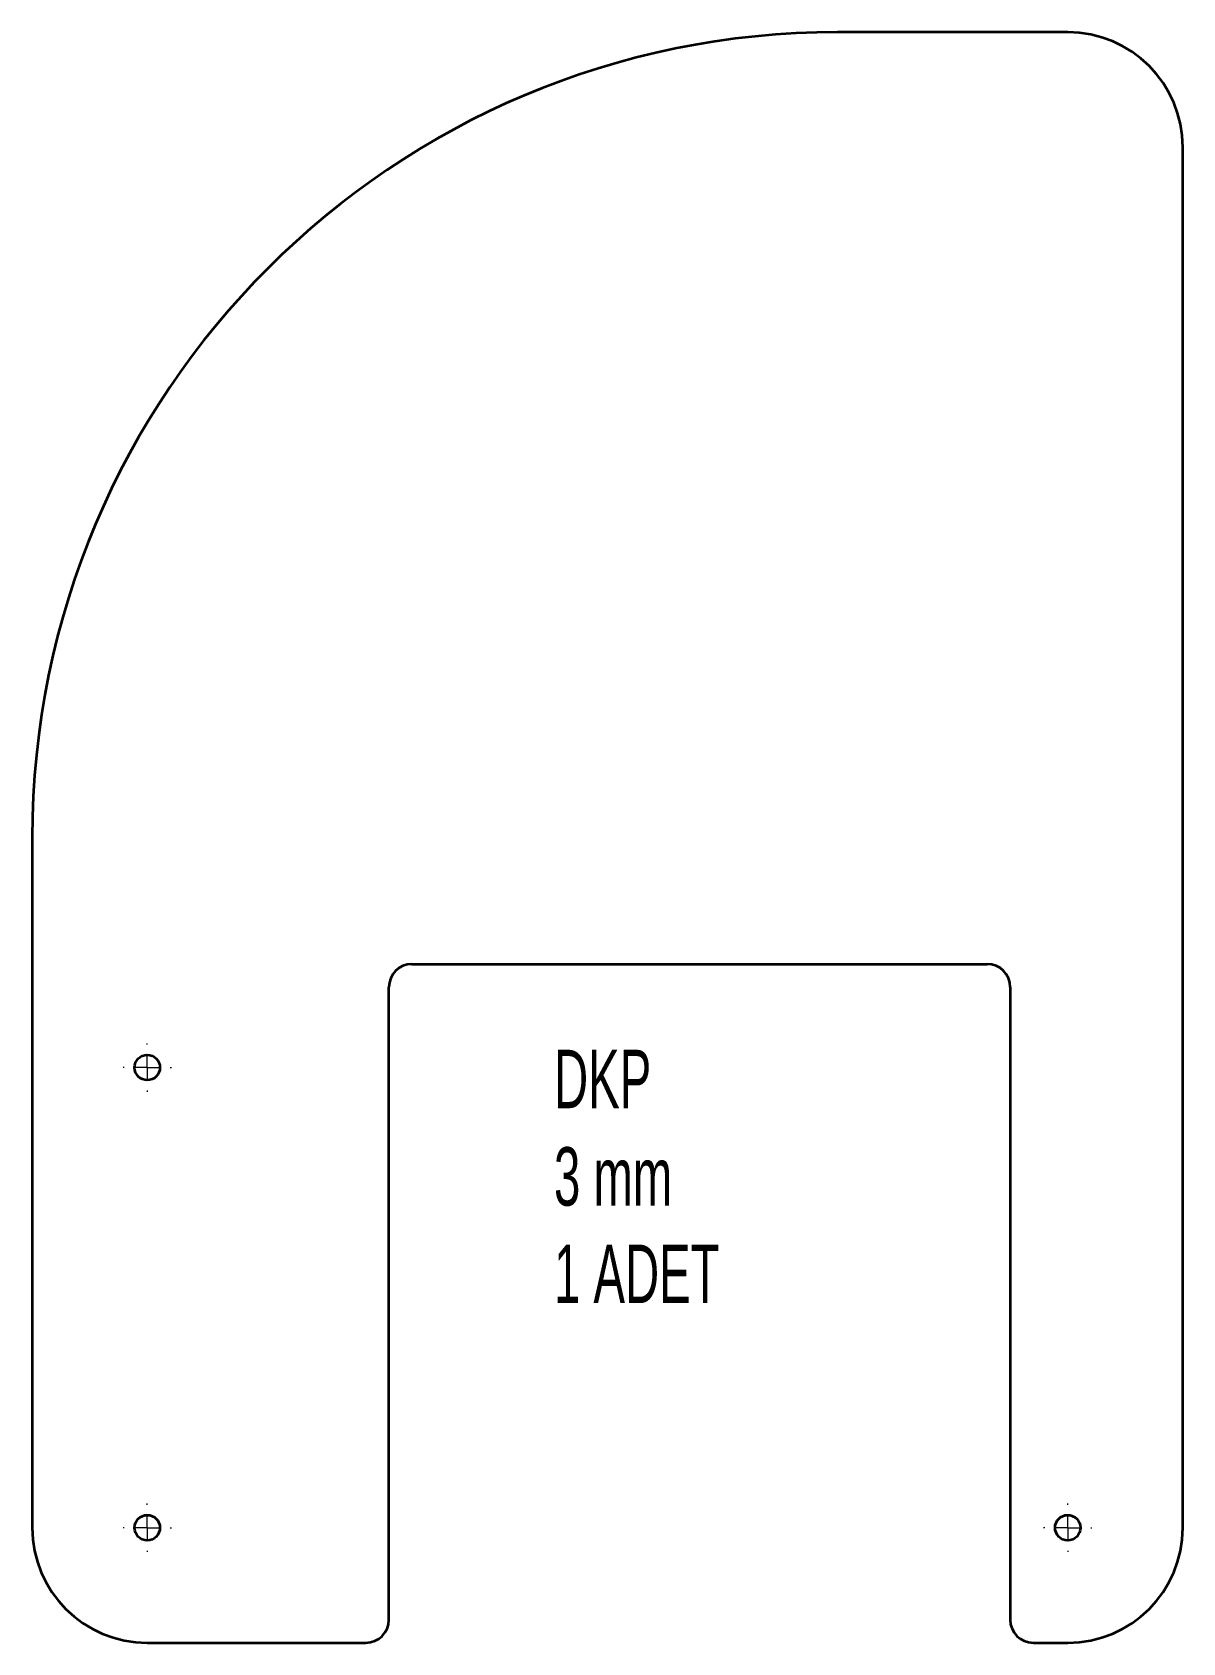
# Model space of a CAD drawing. Header units: millimetres. Extents: x 25 to 275, y -67 to 283.
import ezdxf

# ---------------------------------------------------------------- set-up
doc = ezdxf.new("R2010")
doc.units = ezdxf.units.MM
doc.styles.add('SLDTEXTSTYLE0', font='TXT', dxfattribs={"width": 0.605})

# ---------------------------------------------------------------- blocks, each defined once
blk = doc.blocks.new('SW_CENTERMARKSYMBOL_0')
at = {"color": 0, "linetype": 'Continuous', "lineweight": 18}
for p, q in [((0, 5), (0, 5.25)), ((-5, 0), (-5.25, 0)), ((0, 0), (-2.5, 0)), ((0, 0), (0, 2.5)), ((0, 0), (0, -2.5)), ((0, 0), (2.5, 0)), ((5, 0), (5.25, 0)), ((0, -5), (0, -5.25))]:
    blk.add_line(p, q, dxfattribs=at)
blk = doc.blocks.new('SW_CENTERMARKSYMBOL_1')
at = {"color": 0, "linetype": 'Continuous', "lineweight": 18}
for p, q in [((0, 5), (0, 5.25)), ((-5, 0), (-5.25, 0)), ((0, 0), (-2.5, 0)), ((0, 0), (0, 2.5)), ((0, 0), (0, -2.5)), ((0, 0), (2.5, 0)), ((5, 0), (5.25, 0)), ((0, -5), (0, -5.25))]:
    blk.add_line(p, q, dxfattribs=at)
blk = doc.blocks.new('SW_CENTERMARKSYMBOL_2')
at = {"color": 0, "linetype": 'Continuous', "lineweight": 18}
for p, q in [((0, 5), (0, 5.25)), ((-5, 0), (-5.25, 0)), ((0, 0), (-2.5, 0)), ((0, 0), (0, 2.5)), ((0, 0), (0, -2.5)), ((0, 0), (2.5, 0)), ((5, 0), (5.25, 0)), ((0, -5), (0, -5.25))]:
    blk.add_line(p, q, dxfattribs=at)

msp = doc.modelspace()

# ---------------------------------------------------------------- linework, layer by layer
at = {"color": 7, "linetype": 'Continuous', "lineweight": 35}
for p, q in [((249.65, 282.79), (199.65, 282.79)), ((274.65, -42.21), (274.65, 257.79)), ((24.65, 107.79), (24.65, -42.21)), ((107.15, 80.29), (232.15, 80.29)), ((102.15, -62.21), (102.15, 75.29)), ((237.15, 75.29), (237.15, -62.21)), ((49.65, -67.21), (97.15, -67.21)), ((242.15, -67.21), (249.65, -67.21))]:
    msp.add_line(p, q, dxfattribs=at)
for centre in [(49.65, 57.79), (49.65, -42.21), (249.65, -42.21)]:
    msp.add_circle(centre, 2.75, dxfattribs=at)
for centre, radius, start, end in [((199.65, 107.79), 175, 90, 180), ((249.65, 257.79), 25, 0, 90), ((107.15, 75.29), 5, 90, 180), ((232.15, 75.29), 5, 0, 90), ((49.65, -42.21), 25, 180, 270), ((249.65, -42.21), 25, 270, 0), ((97.15, -62.21), 5, 270, 0), ((242.15, -62.21), 5, 180, 270)]:
    msp.add_arc(centre, radius, start, end, dxfattribs=at)

# ---------------------------------------------------------------- block references
at = {"color": 7, "linetype": 'Continuous', "lineweight": 18}
for name, p in [('SW_CENTERMARKSYMBOL_0', (49.65, 57.79)), ('SW_CENTERMARKSYMBOL_2', (49.65, -42.21)), ('SW_CENTERMARKSYMBOL_1', (249.65, -42.21))]:
    msp.add_blockref(name, p, dxfattribs=at)

# ---------------------------------------------------------------- texts
at = {"color": 7, "linetype": 'Continuous', "lineweight": 0, "insert": (138.03, 61.66), "char_height": 12.7, "attachment_point": 1, "style": 'SLDTEXTSTYLE0'}
msp.add_mtext('DKP^J3 mm^J1 ADET', dxfattribs=at)

doc.saveas('drawing.dxf')
